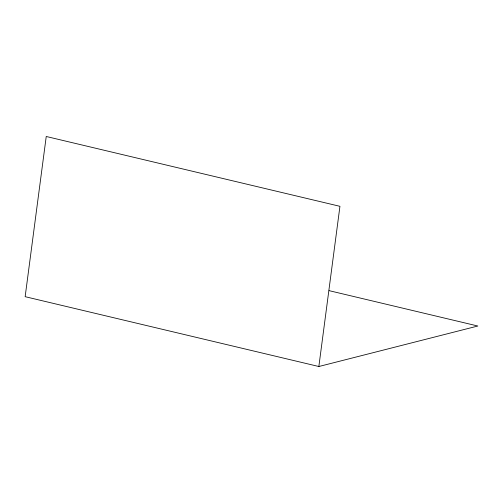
<?xml version="1.0" encoding="UTF-8"?>
<svg xmlns="http://www.w3.org/2000/svg" width="503" height="503" viewBox="0 0 503 503"><rect width="100%" height="100%" fill="white"/><g stroke="black" fill="none" stroke-linecap="round" stroke-linejoin="round"><path stroke-width="0.75" d="M318.852 366.511L339.94 206.318L46.238 136.489L25.15 296.682L318.852 366.511L477.85 326.019L329.094 290.652"/></g></svg>
